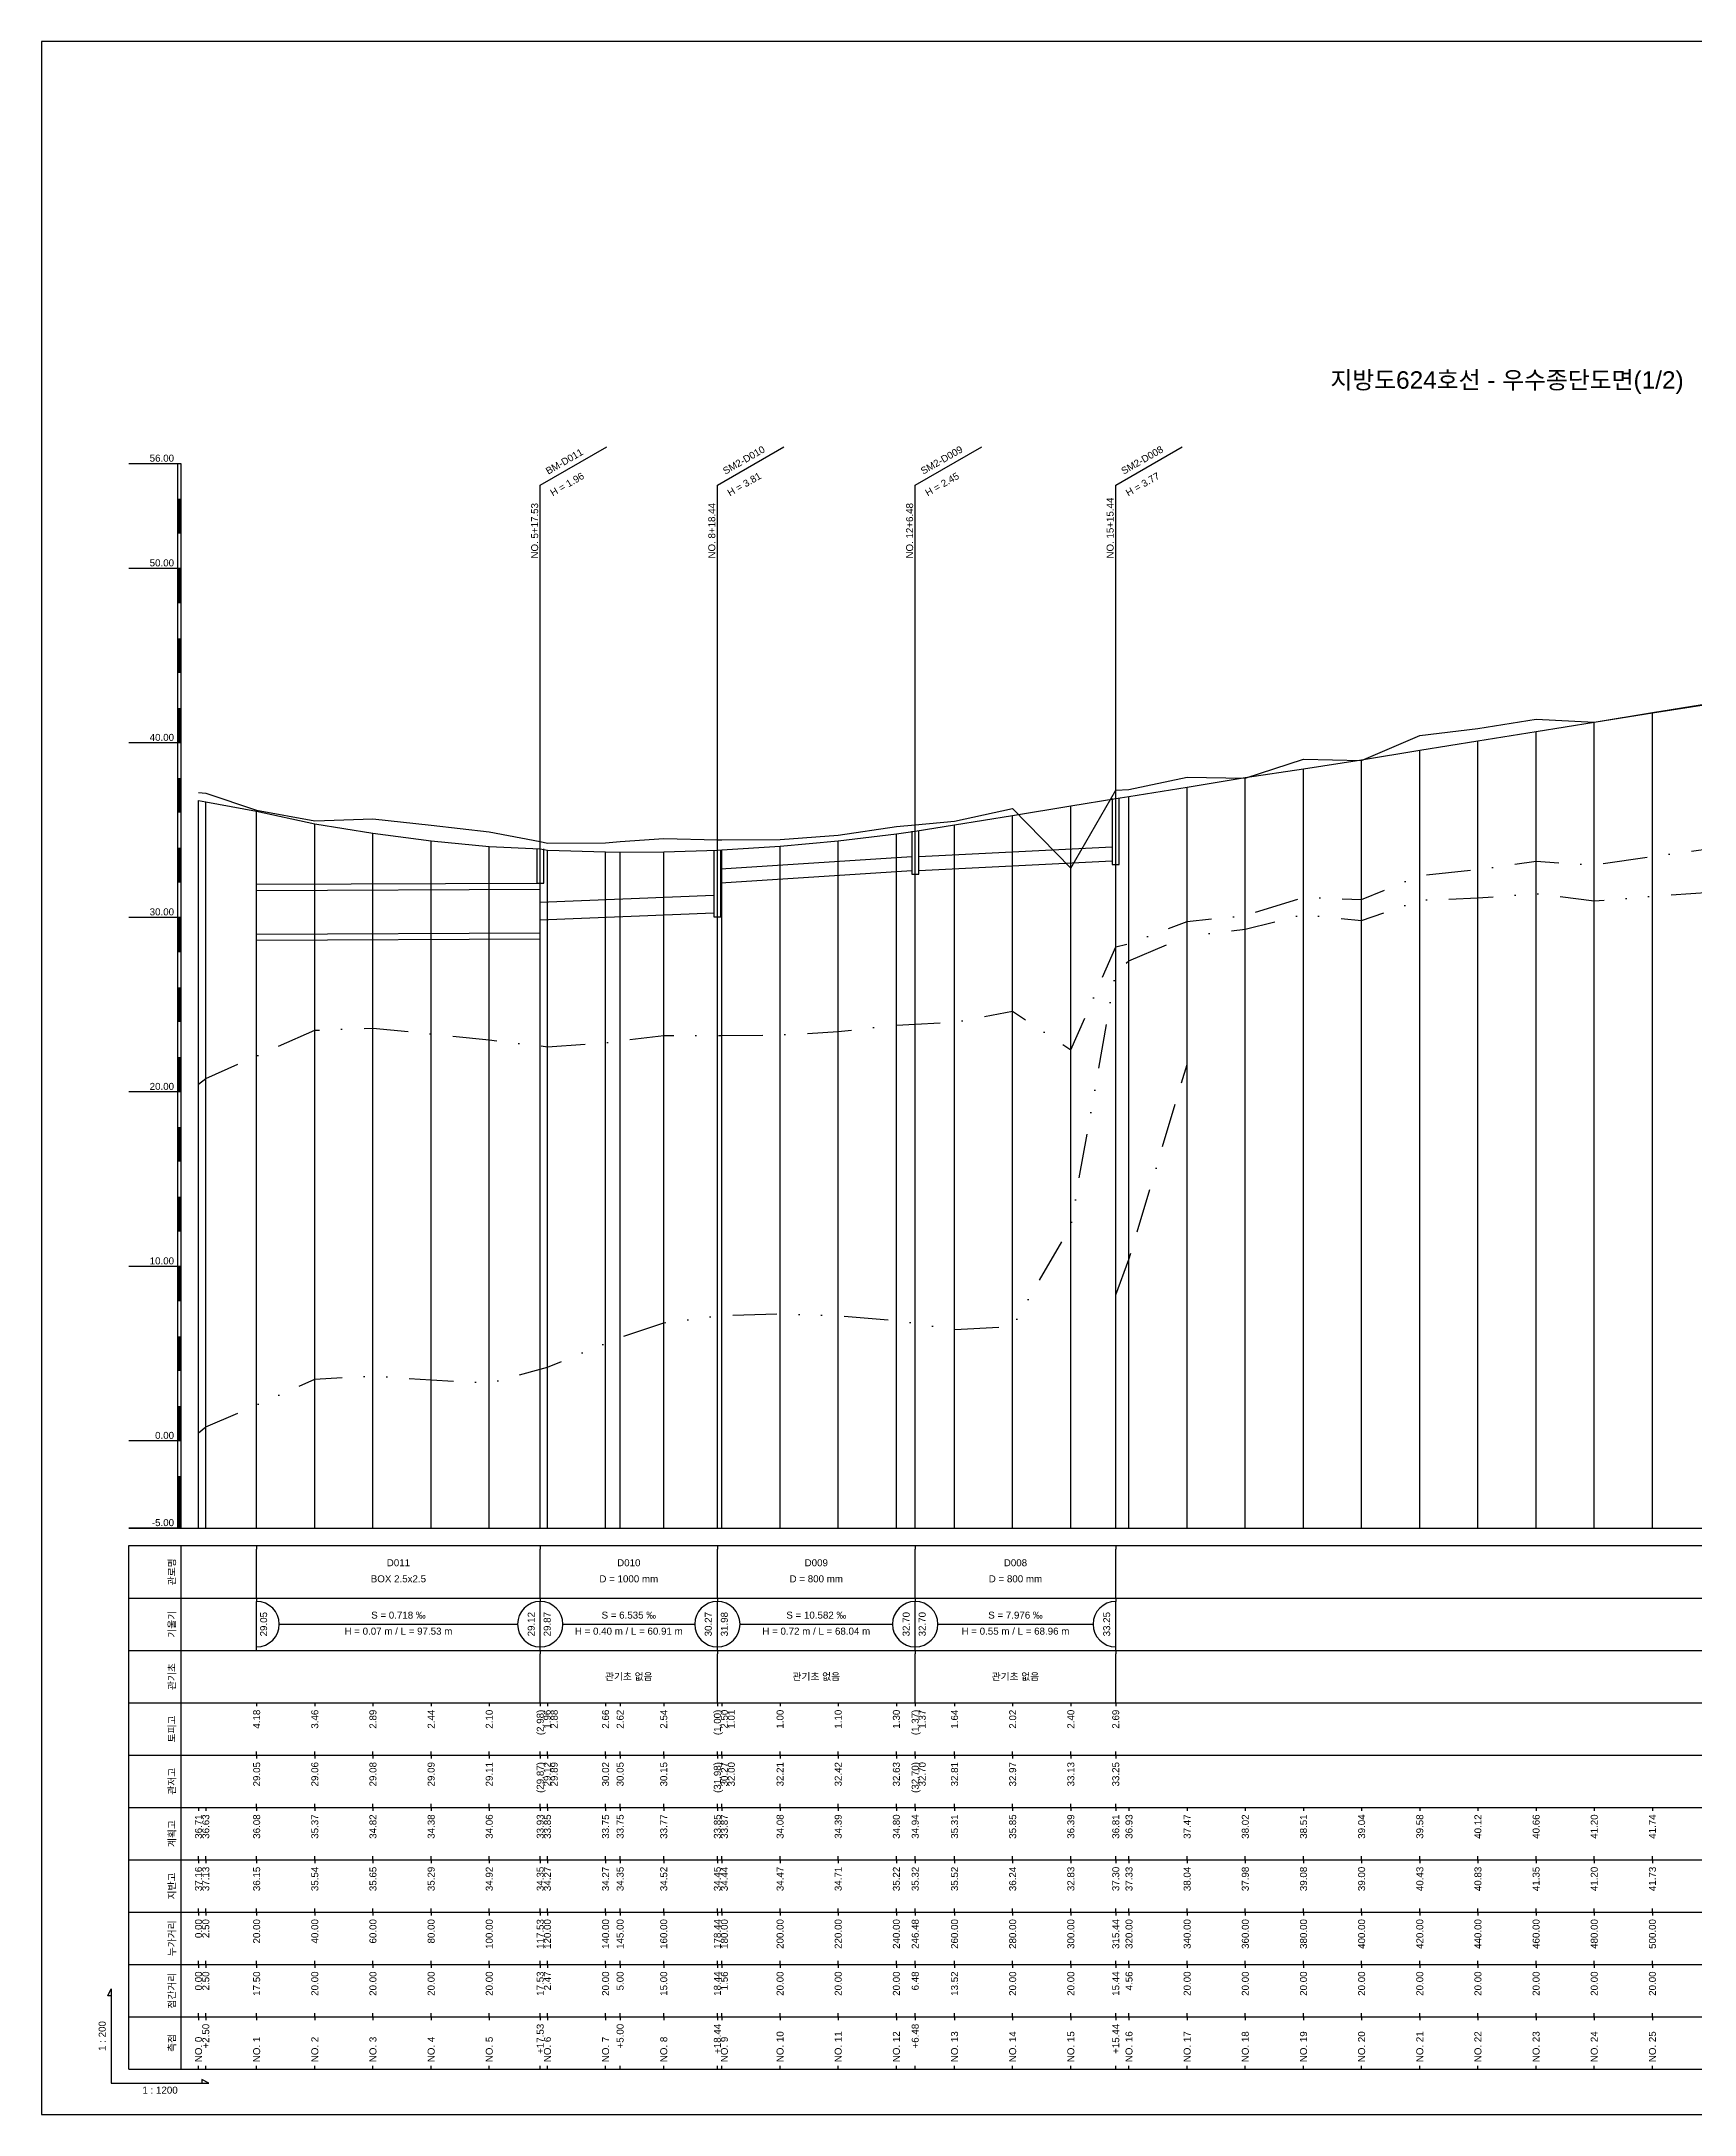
# Model space of a CAD drawing. Header units: millimetres. Extents: x -7351 to 135086, y 1419 to 5643.
# Drawn here: x 119771 to 120245, y 1419 to 2013 of the extents above; entities that cross this region are included whole.
import ezdxf
from ezdxf.enums import TextEntityAlignment as Align

# ---------------------------------------------------------------- set-up
doc = ezdxf.new("R2010")
doc.units = ezdxf.units.MM
for name, pattern in [('BORDER', [44.45, 12.7, -6.35, 12.7, -6.35, 0, -6.35]), ('DASHDOT', [25.4, 12.7, -6.35, 0, -6.35]), ('DIVIDE', [31.75, 12.7, -6.35, 0, -6.35, 0, -6.35])]:
    doc.linetypes.add(name, pattern=pattern)
for name, color, linetype in [('KZ_종단_계획선', 1, 'Continuous'), ('KZ_종단_관로', 4, 'Continuous'), ('KZ_종단_깃발', 7, 'Continuous'), ('KZ_종단_노선명', 7, 'Continuous'), ('KZ_종단_도각', 7, 'Continuous'), ('KZ_종단_맨홀', 4, 'Continuous'), ('KZ_종단_수직선', 7, 'Continuous'), ('KZ_종단_암선1', 56, 'DASHDOT'), ('KZ_종단_암선2', 4, 'DIVIDE'), ('KZ_종단_암선3', 6, 'BORDER'), ('KZ_종단_지반선', 3, 'Continuous'), ('KZ_종단_테이블문자', 7, 'Continuous'), ('KZ_종단_테이블선', 7, 'Continuous'), ('KZ_종단_폴대', 7, 'Continuous')]:
    doc.layers.add(name, color=color, linetype=linetype)
doc.styles.get("Standard").update_dxf_attribs({"font": 'arial.ttf'})

msp = doc.modelspace()

# ---------------------------------------------------------------- linework, layer by layer
at = {"layer": 'KZ_종단_계획선'}
msp.add_lwpolyline([(119816.36, 1795.58), (119818.44, 1795.19), (119833.03, 1792.45), (119849.69, 1788.91), (119866.36, 1786.15), (119883.03, 1783.96), (119899.69, 1782.34), (119914.3, 1781.68), (119916.36, 1781.3), (119933.03, 1780.81), (119937.19, 1780.79), (119949.69, 1780.88), (119965.06, 1781.29), (119966.36, 1781.4), (119983.03, 1782.43), (119999.69, 1783.98), (120016.36, 1786.04), (120021.76, 1786.72), (120033.03, 1788.6), (120049.69, 1791.3), (120066.36, 1793.98), (120079.22, 1796.08), (120083.03, 1796.7), (120099.69, 1799.41), (120116.36, 1802.12), (120133.03, 1804.61), (120149.69, 1807.22), (120166.36, 1809.93), (120183.03, 1812.65), (120199.69, 1815.35), (120216.36, 1818.04), (120233.03, 1820.72), (120249.69, 1823.41)], dxfattribs=at)
at = {"layer": 'KZ_종단_관로'}
for p, q in [((120022.76, 1779.54), (120078.22, 1782.29)), ((119966.06, 1775.94), (120020.76, 1779.54)), ((120022.76, 1775.54), (120078.22, 1778.29)), ((119966.06, 1771.94), (120020.76, 1775.54)), ((119914.3, 1766.39), (119964.06, 1768.38)), ((119914.3, 1761.39), (119964.06, 1763.38))]:
    msp.add_line(p, q, dxfattribs=at)
for points in [[(119833.03, 1771.54), (119914.3, 1771.89)], [(119833.03, 1769.79), (119914.3, 1770.14)], [(119833.03, 1757.29), (119914.3, 1757.64)], [(119833.03, 1755.54), (119914.3, 1755.89)]]:
    msp.add_lwpolyline(points, dxfattribs=at)
at = {"layer": 'KZ_종단_깃발'}
for p, q in [((119914.3, 1885.87), (119933.36, 1896.87)), ((119965.06, 1885.87), (119984.11, 1896.87)), ((120021.76, 1885.87), (120040.81, 1896.87)), ((120079.22, 1885.87), (120098.28, 1896.87)), ((119914.3, 1587.04), (119914.3, 1885.87)), ((119965.06, 1587.04), (119965.06, 1885.87)), ((120021.76, 1587.04), (120021.76, 1885.87)), ((120079.22, 1587.04), (120079.22, 1885.87))]:
    msp.add_line(p, q, dxfattribs=at)
at = {"layer": 'KZ_종단_도각'}
msp.add_lwpolyline([(119771.36, 1419.04), (120612.36, 1419.04), (120612.36, 2013.04), (119771.36, 2013.04)], close=True, dxfattribs=at)
at = {"layer": 'KZ_종단_맨홀'}
for points in [[(120078.22, 1796.08), (120078.22, 1777.21), (120080.22, 1777.21), (120080.22, 1796.08)], [(120020.76, 1786.72), (120020.76, 1774.46), (120022.76, 1774.46), (120022.76, 1786.72)], [(119913.3, 1781.68), (119913.3, 1771.89), (119915.3, 1771.89), (119915.3, 1781.68)], [(119964.06, 1781.29), (119964.06, 1762.22), (119966.06, 1762.22), (119966.06, 1781.29)]]:
    msp.add_lwpolyline(points, dxfattribs=at)
at = {"layer": 'KZ_종단_수직선'}
for p, q in [((120216.36, 1587.04), (120216.36, 1818.04)), ((120233.03, 1587.04), (120233.03, 1820.72)), ((120183.03, 1587.04), (120183.03, 1812.65)), ((120199.69, 1587.04), (120199.69, 1815.35)), ((120149.69, 1587.04), (120149.69, 1807.22)), ((120166.36, 1587.04), (120166.36, 1809.93)), ((120116.36, 1587.04), (120116.36, 1802.12)), ((120133.03, 1587.04), (120133.03, 1804.61)), ((119816.36, 1587.04), (119816.36, 1795.58)), ((119818.44, 1587.04), (119818.44, 1795.19)), ((120066.36, 1587.04), (120066.36, 1793.98)), ((120079.23, 1587.04), (120079.23, 1796.08)), ((120083.03, 1587.04), (120083.03, 1796.7)), ((120099.69, 1587.04), (120099.69, 1799.41)), ((119833.03, 1587.04), (119833.03, 1792.45)), ((119849.69, 1587.04), (119849.69, 1788.91)), ((120033.03, 1587.04), (120033.03, 1788.6)), ((120049.69, 1587.04), (120049.69, 1791.3)), ((119866.36, 1587.04), (119866.36, 1786.15)), ((119883.03, 1587.04), (119883.03, 1783.96)), ((119899.69, 1587.04), (119899.69, 1782.34)), ((119983.03, 1587.04), (119983.03, 1782.43)), ((119999.69, 1587.04), (119999.69, 1783.98)), ((120016.36, 1587.04), (120016.36, 1786.04)), ((120021.76, 1587.04), (120021.76, 1786.72)), ((119914.3, 1587.04), (119914.3, 1781.68)), ((119916.36, 1587.04), (119916.36, 1781.3)), ((119933.03, 1587.04), (119933.03, 1780.81)), ((119937.19, 1587.04), (119937.19, 1780.79)), ((119949.69, 1587.04), (119949.69, 1780.88)), ((119965.06, 1587.04), (119965.06, 1781.29)), ((119966.36, 1587.04), (119966.36, 1781.4))]:
    msp.add_line(p, q, dxfattribs=at)
at = {"layer": 'KZ_종단_암선1', "flags": 128}
msp.add_lwpolyline([(119816.36, 1714.23), (119818.44, 1715.94), (119833.03, 1722.35), (119849.69, 1729.74), (119866.36, 1730.34), (119883.03, 1728.65), (119899.69, 1726.95), (119914.3, 1725.25), (119916.36, 1725.01), (119933.03, 1726.17), (119937.19, 1726.76), (119949.69, 1728.2), (119965.06, 1728.22), (119966.36, 1728.22), (119983.03, 1728.39), (119999.69, 1729.34), (120016.36, 1731.21), (120021.76, 1731.48), (120033.03, 1732.03), (120049.69, 1735.17), (120066.36, 1724.11), (120079.23, 1753.58), (120083.03, 1754.57), (120099.69, 1760.88), (120116.36, 1762.61), (120133.03, 1767.83), (120149.69, 1767.17), (120166.36, 1774.06), (120183.03, 1775.8), (120199.69, 1778.14), (120216.36, 1777.1), (120233.03, 1779.5), (120249.69, 1781.79), (120266.36, 1784.24), (120283.03, 1786.9), (120299.69, 1789.16), (120316.36, 1791.62), (120333.03, 1794.2), (120349.69, 1796.34), (120366.36, 1797.68), (120383.03, 1798.38), (120399.69, 1799.56), (120416.36, 1800.72), (120420.53, 1801.8), (120433.03, 1800.32), (120449.69, 1799.32), (120466.36, 1798.1), (120483.03, 1796.12), (120499.69, 1791.72), (120516.36, 1788.73), (120533.03, 1783.95), (120549.69, 1779.19), (120566.36, 1775.7)], dxfattribs=at)
at = {"layer": 'KZ_종단_암선2', "flags": 128}
msp.add_lwpolyline([(119816.36, 1614.37), (119818.44, 1616.09), (119833.03, 1622.35), (119849.69, 1629.74), (119866.36, 1630.68), (119883.03, 1629.56), (119899.69, 1628.63), (119914.3, 1632.63), (119916.36, 1633.2), (119933.03, 1639.99), (119937.19, 1641.71), (119949.69, 1645.88), (119965.06, 1647.83), (119966.36, 1647.99), (119983.03, 1648.48), (119999.69, 1647.96), (120016.36, 1646.6), (120021.76, 1645.75), (120033.03, 1643.98), (120049.69, 1644.87), (120066.36, 1673.64), (120079.23, 1746.57), (120083.03, 1749.6), (120099.69, 1756.67), (120116.36, 1758.71), (120133.03, 1762.87), (120149.69, 1761.15), (120166.36, 1766.98), (120183.03, 1767.64), (120199.69, 1768.9), (120216.36, 1766.78), (120233.03, 1768.1), (120249.69, 1769.3), (120266.36, 1770.67), (120283.03, 1772.24), (120299.69, 1773.41), (120316.36, 1774.78), (120333.03, 1776.28), (120349.69, 1777.33), (120366.36, 1777.59), (120383.03, 1777.19), (120399.69, 1777.3), (120416.36, 1777.34), (120420.53, 1778.15), (120433.03, 1775.82), (120449.69, 1773.68), (120466.36, 1771.3), (120483.03, 1768.14), (120499.69, 1762.54), (120516.36, 1758.34), (120533.03, 1752.32), (120549.69, 1746.31), (120566.36, 1741.57)], dxfattribs=at)
at = {"layer": 'KZ_종단_암선3', "flags": 128}
msp.add_lwpolyline([(120079.23, 1653.92), (120083.03, 1664.05), (120099.69, 1719.91)], dxfattribs=at)
at = {"layer": 'KZ_종단_지반선', "flags": 128}
msp.add_lwpolyline([(119816.36, 1797.85), (119818.44, 1797.67), (119833.03, 1792.8), (119849.69, 1789.74), (119866.36, 1790.27), (119883.03, 1788.47), (119899.69, 1786.62), (119914.3, 1783.77), (119916.36, 1783.37), (119933.03, 1783.4), (119937.19, 1783.77), (119949.69, 1784.66), (119965.06, 1784.29), (119966.36, 1784.26), (119983.03, 1784.37), (119999.69, 1785.61), (120016.36, 1788.13), (120021.76, 1788.62), (120033.03, 1789.64), (120049.69, 1793.23), (120066.36, 1776.19), (120079.23, 1798.55), (120083.03, 1798.7), (120099.69, 1802.24), (120116.36, 1801.95), (120133.03, 1807.44), (120149.69, 1807.05), (120166.36, 1814.21), (120183.03, 1816.21), (120199.69, 1818.81), (120216.36, 1818.03), (120233.03, 1820.68), (120249.69, 1823.24)], dxfattribs=at)
at = {"layer": 'KZ_종단_테이블문자'}
for p, q in [((119833.03, 1582.04), (119833.03, 1581.04)), ((119833.03, 1568.04), (119833.03, 1581.04)), ((119914.3, 1582.04), (119914.3, 1581.04)), ((119914.3, 1582.04), (119914.3, 1581.04)), ((119914.3, 1568.04), (119914.3, 1581.04)), ((119914.3, 1568.04), (119914.3, 1581.04)), ((119965.06, 1582.04), (119965.06, 1581.04)), ((119965.06, 1582.04), (119965.06, 1581.04)), ((119965.06, 1568.04), (119965.06, 1581.04)), ((119965.06, 1568.04), (119965.06, 1581.04)), ((120021.76, 1582.04), (120021.76, 1581.04)), ((120021.76, 1582.04), (120021.76, 1581.04)), ((120021.76, 1568.04), (120021.76, 1581.04)), ((120021.76, 1568.04), (120021.76, 1581.04)), ((120079.23, 1582.04), (120079.23, 1581.04)), ((120079.23, 1568.04), (120079.23, 1581.04)), ((119833.03, 1567.04), (119833.03, 1568.04)), ((119833.03, 1567.04), (119833.03, 1566.04)), ((119833.03, 1553.04), (119833.03, 1566.04)), ((119914.3, 1567.04), (119914.3, 1568.04)), ((119914.3, 1567.04), (119914.3, 1568.04)), ((119914.3, 1567.04), (119914.3, 1566.04)), ((119914.3, 1567.04), (119914.3, 1566.04)), ((119914.3, 1553.04), (119914.3, 1566.04)), ((119914.3, 1553.04), (119914.3, 1566.04)), ((119965.06, 1567.04), (119965.06, 1568.04)), ((119965.06, 1567.04), (119965.06, 1568.04)), ((119965.06, 1567.04), (119965.06, 1566.04)), ((119965.06, 1567.04), (119965.06, 1566.04)), ((119965.06, 1553.04), (119965.06, 1566.04)), ((119965.06, 1553.04), (119965.06, 1566.04)), ((120021.76, 1567.04), (120021.76, 1568.04)), ((120021.76, 1567.04), (120021.76, 1568.04)), ((120021.76, 1567.04), (120021.76, 1566.04)), ((120021.76, 1567.04), (120021.76, 1566.04)), ((120021.76, 1553.04), (120021.76, 1566.04)), ((120021.76, 1553.04), (120021.76, 1566.04)), ((120079.23, 1567.04), (120079.23, 1568.04)), ((120079.23, 1567.04), (120079.23, 1566.04)), ((120079.23, 1553.04), (120079.23, 1566.04)), ((119839.44, 1559.54), (119907.88, 1559.54)), ((119920.72, 1559.54), (119958.64, 1559.54)), ((119971.48, 1559.54), (120015.34, 1559.54)), ((120028.18, 1559.54), (120072.81, 1559.54)), ((119833.03, 1552.04), (119833.03, 1553.04)), ((119914.3, 1552.04), (119914.3, 1553.04)), ((119914.3, 1552.04), (119914.3, 1553.04)), ((119914.3, 1552.04), (119914.3, 1551.04)), ((119914.3, 1538.04), (119914.3, 1551.04)), ((119965.06, 1552.04), (119965.06, 1553.04)), ((119965.06, 1552.04), (119965.06, 1553.04)), ((119965.06, 1552.04), (119965.06, 1551.04)), ((119965.06, 1552.04), (119965.06, 1551.04)), ((119965.06, 1538.04), (119965.06, 1551.04)), ((119965.06, 1538.04), (119965.06, 1551.04)), ((120021.76, 1552.04), (120021.76, 1553.04)), ((120021.76, 1552.04), (120021.76, 1553.04)), ((120021.76, 1552.04), (120021.76, 1551.04)), ((120021.76, 1552.04), (120021.76, 1551.04)), ((120021.76, 1538.04), (120021.76, 1551.04)), ((120021.76, 1538.04), (120021.76, 1551.04)), ((120079.23, 1552.04), (120079.23, 1553.04)), ((120079.23, 1552.04), (120079.23, 1551.04)), ((120079.23, 1538.04), (120079.23, 1551.04)), ((119914.3, 1537.04), (119914.3, 1538.04)), ((119965.06, 1537.04), (119965.06, 1538.04)), ((119965.06, 1537.04), (119965.06, 1538.04)), ((120021.76, 1537.04), (120021.76, 1538.04)), ((120021.76, 1537.04), (120021.76, 1538.04)), ((120079.23, 1537.04), (120079.23, 1538.04))]:
    msp.add_line(p, q, dxfattribs=at)
for centre, start, end in [((119833.03, 1559.54), 270, 90), ((119914.3, 1559.54), 90, 270), ((119914.3, 1559.54), 270, 90), ((119965.06, 1559.54), 90, 270), ((119965.06, 1559.54), 270, 90), ((120021.76, 1559.54), 90, 270), ((120021.76, 1559.54), 270, 90), ((120079.23, 1559.54), 90, 270)]:
    msp.add_arc(centre, 6.5, start, end, dxfattribs=at)
at = {"layer": 'KZ_종단_테이블선'}
for p, q in [((119796.36, 1587.04), (120571.36, 1587.04)), ((119796.36, 1567.04), (119796.36, 1582.04)), ((119796.36, 1582.04), (120571.36, 1582.04)), ((119811.36, 1567.04), (119811.36, 1582.04)), ((119796.36, 1552.04), (119796.36, 1567.04)), ((119796.36, 1567.04), (120571.36, 1567.04)), ((119811.36, 1552.04), (119811.36, 1567.04)), ((119796.36, 1537.04), (119796.36, 1552.04)), ((119796.36, 1552.04), (120571.36, 1552.04)), ((119811.36, 1537.04), (119811.36, 1552.04)), ((119796.36, 1522.04), (119796.36, 1537.04)), ((119796.36, 1537.04), (120571.36, 1537.04)), ((119811.36, 1522.04), (119811.36, 1537.04)), ((119833.03, 1537.04), (119833.03, 1536.04)), ((119849.69, 1537.04), (119849.69, 1536.04)), ((119866.36, 1537.04), (119866.36, 1536.04)), ((119883.03, 1537.04), (119883.03, 1536.04)), ((119899.69, 1537.04), (119899.69, 1536.04)), ((119914.3, 1537.04), (119914.3, 1536.04)), ((119916.36, 1537.04), (119916.36, 1536.04)), ((119933.03, 1537.04), (119933.03, 1536.04)), ((119937.19, 1537.04), (119937.19, 1536.04)), ((119949.69, 1537.04), (119949.69, 1536.04)), ((119965.06, 1537.04), (119965.06, 1536.04)), ((119966.36, 1537.04), (119966.36, 1536.04)), ((119983.03, 1537.04), (119983.03, 1536.04)), ((119999.69, 1537.04), (119999.69, 1536.04)), ((120016.36, 1537.04), (120016.36, 1536.04)), ((120021.76, 1537.04), (120021.76, 1536.04)), ((120033.03, 1537.04), (120033.03, 1536.04)), ((120049.69, 1537.04), (120049.69, 1536.04)), ((120066.36, 1537.04), (120066.36, 1536.04)), ((120079.22, 1537.04), (120079.22, 1536.04)), ((119796.36, 1507.04), (119796.36, 1522.04)), ((119796.36, 1522.04), (120571.36, 1522.04)), ((119811.36, 1507.04), (119811.36, 1522.04)), ((119833.03, 1522.04), (119833.03, 1523.04)), ((119833.03, 1522.04), (119833.03, 1521.04)), ((119849.69, 1522.04), (119849.69, 1523.04)), ((119849.69, 1522.04), (119849.69, 1521.04)), ((119866.36, 1522.04), (119866.36, 1523.04)), ((119866.36, 1522.04), (119866.36, 1521.04)), ((119883.03, 1522.04), (119883.03, 1523.04)), ((119883.03, 1522.04), (119883.03, 1521.04)), ((119899.69, 1522.04), (119899.69, 1523.04)), ((119899.69, 1522.04), (119899.69, 1521.04)), ((119914.3, 1522.04), (119914.3, 1523.04)), ((119914.3, 1522.04), (119914.3, 1521.04)), ((119916.36, 1522.04), (119916.36, 1523.04)), ((119916.36, 1522.04), (119916.36, 1521.04)), ((119933.03, 1522.04), (119933.03, 1523.04)), ((119933.03, 1522.04), (119933.03, 1521.04)), ((119937.19, 1522.04), (119937.19, 1523.04)), ((119937.19, 1522.04), (119937.19, 1521.04)), ((119949.69, 1522.04), (119949.69, 1523.04)), ((119949.69, 1522.04), (119949.69, 1521.04)), ((119965.06, 1522.04), (119965.06, 1523.04)), ((119965.06, 1522.04), (119965.06, 1521.04)), ((119966.36, 1522.04), (119966.36, 1523.04)), ((119966.36, 1522.04), (119966.36, 1521.04)), ((119983.03, 1522.04), (119983.03, 1523.04)), ((119983.03, 1522.04), (119983.03, 1521.04)), ((119999.69, 1522.04), (119999.69, 1523.04)), ((119999.69, 1522.04), (119999.69, 1521.04)), ((120016.36, 1522.04), (120016.36, 1523.04)), ((120016.36, 1522.04), (120016.36, 1521.04)), ((120021.76, 1522.04), (120021.76, 1523.04)), ((120021.76, 1522.04), (120021.76, 1521.04)), ((120033.03, 1522.04), (120033.03, 1523.04)), ((120033.03, 1522.04), (120033.03, 1521.04)), ((120049.69, 1522.04), (120049.69, 1523.04)), ((120049.69, 1522.04), (120049.69, 1521.04)), ((120066.36, 1522.04), (120066.36, 1523.04)), ((120066.36, 1522.04), (120066.36, 1521.04)), ((120079.22, 1522.04), (120079.22, 1523.04)), ((120079.22, 1522.04), (120079.22, 1521.04)), ((119796.36, 1492.04), (119796.36, 1507.04)), ((119796.36, 1507.04), (120571.36, 1507.04)), ((119811.36, 1492.04), (119811.36, 1507.04)), ((119816.36, 1507.04), (119816.36, 1506.04)), ((119818.44, 1507.04), (119818.44, 1506.04)), ((119833.03, 1507.04), (119833.03, 1508.04)), ((119833.03, 1507.04), (119833.03, 1506.04)), ((119849.69, 1507.04), (119849.69, 1508.04)), ((119849.69, 1507.04), (119849.69, 1506.04)), ((119866.36, 1507.04), (119866.36, 1508.04)), ((119866.36, 1507.04), (119866.36, 1506.04)), ((119883.03, 1507.04), (119883.03, 1508.04)), ((119883.03, 1507.04), (119883.03, 1506.04)), ((119899.69, 1507.04), (119899.69, 1508.04)), ((119899.69, 1507.04), (119899.69, 1506.04)), ((119914.3, 1507.04), (119914.3, 1508.04)), ((119914.3, 1507.04), (119914.3, 1506.04)), ((119916.36, 1507.04), (119916.36, 1508.04)), ((119916.36, 1507.04), (119916.36, 1506.04)), ((119933.03, 1507.04), (119933.03, 1508.04)), ((119933.03, 1507.04), (119933.03, 1506.04)), ((119937.19, 1507.04), (119937.19, 1508.04)), ((119937.19, 1507.04), (119937.19, 1506.04)), ((119949.69, 1507.04), (119949.69, 1508.04)), ((119949.69, 1507.04), (119949.69, 1506.04)), ((119965.06, 1507.04), (119965.06, 1508.04)), ((119965.06, 1507.04), (119965.06, 1506.04)), ((119966.36, 1507.04), (119966.36, 1508.04)), ((119966.36, 1507.04), (119966.36, 1506.04)), ((119983.03, 1507.04), (119983.03, 1508.04)), ((119983.03, 1507.04), (119983.03, 1506.04)), ((119999.69, 1507.04), (119999.69, 1508.04)), ((119999.69, 1507.04), (119999.69, 1506.04)), ((120016.36, 1507.04), (120016.36, 1508.04)), ((120016.36, 1507.04), (120016.36, 1506.04)), ((120021.76, 1507.04), (120021.76, 1508.04)), ((120021.76, 1507.04), (120021.76, 1506.04)), ((120033.03, 1507.04), (120033.03, 1508.04)), ((120033.03, 1507.04), (120033.03, 1506.04)), ((120049.69, 1507.04), (120049.69, 1508.04)), ((120049.69, 1507.04), (120049.69, 1506.04)), ((120066.36, 1507.04), (120066.36, 1508.04)), ((120066.36, 1507.04), (120066.36, 1506.04)), ((120079.22, 1507.04), (120079.22, 1508.04)), ((120079.23, 1507.04), (120079.23, 1506.04)), ((120083.03, 1507.04), (120083.03, 1506.04)), ((120099.69, 1507.04), (120099.69, 1506.04)), ((120116.36, 1507.04), (120116.36, 1506.04)), ((120133.03, 1507.04), (120133.03, 1506.04)), ((120149.69, 1507.04), (120149.69, 1506.04)), ((120166.36, 1507.04), (120166.36, 1506.04)), ((120183.03, 1507.04), (120183.03, 1506.04)), ((120199.69, 1507.04), (120199.69, 1506.04)), ((120216.36, 1507.04), (120216.36, 1506.04)), ((120233.03, 1507.04), (120233.03, 1506.04)), ((119796.36, 1477.04), (119796.36, 1492.04)), ((119796.36, 1492.04), (120571.36, 1492.04)), ((119811.36, 1477.04), (119811.36, 1492.04)), ((119816.36, 1492.04), (119816.36, 1493.04)), ((119816.36, 1492.04), (119816.36, 1491.04)), ((119818.44, 1492.04), (119818.44, 1493.04)), ((119818.44, 1492.04), (119818.44, 1491.04)), ((119833.03, 1492.04), (119833.03, 1493.04)), ((119833.03, 1492.04), (119833.03, 1491.04)), ((119849.69, 1492.04), (119849.69, 1493.04)), ((119849.69, 1492.04), (119849.69, 1491.04)), ((119866.36, 1492.04), (119866.36, 1493.04)), ((119866.36, 1492.04), (119866.36, 1491.04)), ((119883.03, 1492.04), (119883.03, 1493.04)), ((119883.03, 1492.04), (119883.03, 1491.04)), ((119899.69, 1492.04), (119899.69, 1493.04)), ((119899.69, 1492.04), (119899.69, 1491.04)), ((119914.3, 1492.04), (119914.3, 1493.04)), ((119914.3, 1492.04), (119914.3, 1491.04)), ((119916.36, 1492.04), (119916.36, 1493.04)), ((119916.36, 1492.04), (119916.36, 1491.04)), ((119933.03, 1492.04), (119933.03, 1493.04)), ((119933.03, 1492.04), (119933.03, 1491.04)), ((119937.19, 1492.04), (119937.19, 1493.04)), ((119937.19, 1492.04), (119937.19, 1491.04)), ((119949.69, 1492.04), (119949.69, 1493.04)), ((119949.69, 1492.04), (119949.69, 1491.04)), ((119965.06, 1492.04), (119965.06, 1493.04)), ((119965.06, 1492.04), (119965.06, 1491.04)), ((119966.36, 1492.04), (119966.36, 1493.04)), ((119966.36, 1492.04), (119966.36, 1491.04)), ((119983.03, 1492.04), (119983.03, 1493.04)), ((119983.03, 1492.04), (119983.03, 1491.04)), ((119999.69, 1492.04), (119999.69, 1493.04)), ((119999.69, 1492.04), (119999.69, 1491.04)), ((120016.36, 1492.04), (120016.36, 1493.04)), ((120016.36, 1492.04), (120016.36, 1491.04)), ((120021.76, 1492.04), (120021.76, 1493.04)), ((120021.76, 1492.04), (120021.76, 1491.04)), ((120033.03, 1492.04), (120033.03, 1493.04)), ((120033.03, 1492.04), (120033.03, 1491.04)), ((120049.69, 1492.04), (120049.69, 1493.04)), ((120049.69, 1492.04), (120049.69, 1491.04)), ((120066.36, 1492.04), (120066.36, 1493.04)), ((120066.36, 1492.04), (120066.36, 1491.04)), ((120079.23, 1492.04), (120079.23, 1493.04)), ((120079.23, 1492.04), (120079.23, 1491.04)), ((120083.03, 1492.04), (120083.03, 1493.04)), ((120083.03, 1492.04), (120083.03, 1491.04)), ((120099.69, 1492.04), (120099.69, 1493.04)), ((120099.69, 1492.04), (120099.69, 1491.04)), ((120116.36, 1492.04), (120116.36, 1493.04)), ((120116.36, 1492.04), (120116.36, 1491.04)), ((120133.03, 1492.04), (120133.03, 1493.04)), ((120133.03, 1492.04), (120133.03, 1491.04)), ((120149.69, 1492.04), (120149.69, 1493.04)), ((120149.69, 1492.04), (120149.69, 1491.04)), ((120166.36, 1492.04), (120166.36, 1493.04)), ((120166.36, 1492.04), (120166.36, 1491.04)), ((120183.03, 1492.04), (120183.03, 1493.04)), ((120183.03, 1492.04), (120183.03, 1491.04)), ((120199.69, 1492.04), (120199.69, 1493.04)), ((120199.69, 1492.04), (120199.69, 1491.04)), ((120216.36, 1492.04), (120216.36, 1493.04)), ((120216.36, 1492.04), (120216.36, 1491.04)), ((120233.03, 1492.04), (120233.03, 1493.04)), ((120233.03, 1492.04), (120233.03, 1491.04)), ((119796.36, 1462.04), (119796.36, 1477.04)), ((119796.36, 1477.04), (120571.36, 1477.04)), ((119811.36, 1462.04), (119811.36, 1477.04)), ((119816.36, 1477.04), (119816.36, 1478.04)), ((119816.36, 1477.04), (119816.36, 1476.04)), ((119818.44, 1477.04), (119818.44, 1478.04)), ((119818.44, 1477.04), (119818.44, 1476.04)), ((119833.03, 1477.04), (119833.03, 1478.04)), ((119833.03, 1477.04), (119833.03, 1476.04)), ((119849.69, 1477.04), (119849.69, 1478.04)), ((119849.69, 1477.04), (119849.69, 1476.04)), ((119866.36, 1477.04), (119866.36, 1478.04)), ((119866.36, 1477.04), (119866.36, 1476.04)), ((119883.03, 1477.04), (119883.03, 1478.04)), ((119883.03, 1477.04), (119883.03, 1476.04)), ((119899.69, 1477.04), (119899.69, 1478.04)), ((119899.69, 1477.04), (119899.69, 1476.04)), ((119914.3, 1477.04), (119914.3, 1478.04)), ((119914.3, 1477.04), (119914.3, 1476.04)), ((119916.36, 1477.04), (119916.36, 1478.04)), ((119916.36, 1477.04), (119916.36, 1476.04)), ((119933.03, 1477.04), (119933.03, 1478.04)), ((119933.03, 1477.04), (119933.03, 1476.04)), ((119937.19, 1477.04), (119937.19, 1478.04)), ((119937.19, 1477.04), (119937.19, 1476.04)), ((119949.69, 1477.04), (119949.69, 1478.04)), ((119949.69, 1477.04), (119949.69, 1476.04)), ((119965.06, 1477.04), (119965.06, 1478.04)), ((119965.06, 1477.04), (119965.06, 1476.04)), ((119966.36, 1477.04), (119966.36, 1478.04)), ((119966.36, 1477.04), (119966.36, 1476.04)), ((119983.03, 1477.04), (119983.03, 1478.04)), ((119983.03, 1477.04), (119983.03, 1476.04)), ((119999.69, 1477.04), (119999.69, 1478.04)), ((119999.69, 1477.04), (119999.69, 1476.04)), ((120016.36, 1477.04), (120016.36, 1478.04)), ((120016.36, 1477.04), (120016.36, 1476.04)), ((120021.76, 1477.04), (120021.76, 1478.04)), ((120021.76, 1477.04), (120021.76, 1476.04)), ((120033.03, 1477.04), (120033.03, 1478.04)), ((120033.03, 1477.04), (120033.03, 1476.04)), ((120049.69, 1477.04), (120049.69, 1478.04)), ((120049.69, 1477.04), (120049.69, 1476.04)), ((120066.36, 1477.04), (120066.36, 1478.04)), ((120066.36, 1477.04), (120066.36, 1476.04)), ((120079.23, 1477.04), (120079.23, 1478.04)), ((120079.23, 1477.04), (120079.23, 1476.04)), ((120083.03, 1477.04), (120083.03, 1478.04)), ((120083.03, 1477.04), (120083.03, 1476.04)), ((120099.69, 1477.04), (120099.69, 1478.04)), ((120099.69, 1477.04), (120099.69, 1476.04)), ((120116.36, 1477.04), (120116.36, 1478.04)), ((120116.36, 1477.04), (120116.36, 1476.04)), ((120133.03, 1477.04), (120133.03, 1478.04)), ((120133.03, 1477.04), (120133.03, 1476.04)), ((120149.69, 1477.04), (120149.69, 1478.04)), ((120149.69, 1477.04), (120149.69, 1476.04)), ((120166.36, 1477.04), (120166.36, 1478.04)), ((120166.36, 1477.04), (120166.36, 1476.04)), ((120183.03, 1477.04), (120183.03, 1478.04)), ((120183.03, 1477.04), (120183.03, 1476.04)), ((120199.69, 1477.04), (120199.69, 1478.04)), ((120199.69, 1477.04), (120199.69, 1476.04)), ((120216.36, 1477.04), (120216.36, 1478.04)), ((120216.36, 1477.04), (120216.36, 1476.04)), ((120233.03, 1477.04), (120233.03, 1478.04)), ((120233.03, 1477.04), (120233.03, 1476.04)), ((119796.36, 1447.04), (119796.36, 1462.04)), ((119796.36, 1462.04), (120571.36, 1462.04)), ((119811.36, 1447.04), (119811.36, 1462.04)), ((119816.36, 1462.04), (119816.36, 1463.04)), ((119816.36, 1462.04), (119816.36, 1461.04)), ((119818.44, 1462.04), (119818.44, 1463.04)), ((119818.44, 1462.04), (119818.44, 1461.04)), ((119833.03, 1462.04), (119833.03, 1463.04)), ((119833.03, 1462.04), (119833.03, 1461.04)), ((119849.69, 1462.04), (119849.69, 1463.04)), ((119849.69, 1462.04), (119849.69, 1461.04)), ((119866.36, 1462.04), (119866.36, 1463.04)), ((119866.36, 1462.04), (119866.36, 1461.04)), ((119883.03, 1462.04), (119883.03, 1463.04)), ((119883.03, 1462.04), (119883.03, 1461.04)), ((119899.69, 1462.04), (119899.69, 1463.04)), ((119899.69, 1462.04), (119899.69, 1461.04)), ((119914.3, 1462.04), (119914.3, 1463.04)), ((119914.3, 1462.04), (119914.3, 1461.04)), ((119916.36, 1462.04), (119916.36, 1463.04)), ((119916.36, 1462.04), (119916.36, 1461.04)), ((119933.03, 1462.04), (119933.03, 1463.04)), ((119933.03, 1462.04), (119933.03, 1461.04)), ((119937.19, 1462.04), (119937.19, 1463.04)), ((119937.19, 1462.04), (119937.19, 1461.04)), ((119949.69, 1462.04), (119949.69, 1463.04)), ((119949.69, 1462.04), (119949.69, 1461.04)), ((119965.06, 1462.04), (119965.06, 1463.04)), ((119965.06, 1462.04), (119965.06, 1461.04)), ((119966.36, 1462.04), (119966.36, 1463.04)), ((119966.36, 1462.04), (119966.36, 1461.04)), ((119983.03, 1462.04), (119983.03, 1463.04)), ((119983.03, 1462.04), (119983.03, 1461.04)), ((119999.69, 1462.04), (119999.69, 1463.04)), ((119999.69, 1462.04), (119999.69, 1461.04)), ((120016.36, 1462.04), (120016.36, 1463.04)), ((120016.36, 1462.04), (120016.36, 1461.04)), ((120021.76, 1462.04), (120021.76, 1463.04)), ((120021.76, 1462.04), (120021.76, 1461.04)), ((120033.03, 1462.04), (120033.03, 1463.04)), ((120033.03, 1462.04), (120033.03, 1461.04)), ((120049.69, 1462.04), (120049.69, 1463.04)), ((120049.69, 1462.04), (120049.69, 1461.04)), ((120066.36, 1462.04), (120066.36, 1463.04)), ((120066.36, 1462.04), (120066.36, 1461.04)), ((120079.23, 1462.04), (120079.23, 1463.04)), ((120079.23, 1462.04), (120079.23, 1461.04)), ((120083.03, 1462.04), (120083.03, 1463.04)), ((120083.03, 1462.04), (120083.03, 1461.04)), ((120099.69, 1462.04), (120099.69, 1463.04)), ((120099.69, 1462.04), (120099.69, 1461.04)), ((120116.36, 1462.04), (120116.36, 1463.04)), ((120116.36, 1462.04), (120116.36, 1461.04)), ((120133.03, 1462.04), (120133.03, 1463.04)), ((120133.03, 1462.04), (120133.03, 1461.04)), ((120149.69, 1462.04), (120149.69, 1463.04)), ((120149.69, 1462.04), (120149.69, 1461.04)), ((120166.36, 1462.04), (120166.36, 1463.04)), ((120166.36, 1462.04), (120166.36, 1461.04)), ((120183.03, 1462.04), (120183.03, 1463.04)), ((120183.03, 1462.04), (120183.03, 1461.04)), ((120199.69, 1462.04), (120199.69, 1463.04)), ((120199.69, 1462.04), (120199.69, 1461.04)), ((120216.36, 1462.04), (120216.36, 1463.04)), ((120216.36, 1462.04), (120216.36, 1461.04)), ((120233.03, 1462.04), (120233.03, 1463.04)), ((120233.03, 1462.04), (120233.03, 1461.04)), ((119796.36, 1432.04), (119796.36, 1447.04)), ((119796.36, 1447.04), (120571.36, 1447.04)), ((119811.36, 1432.04), (119811.36, 1447.04)), ((119816.36, 1447.04), (119816.36, 1448.04)), ((119816.36, 1447.04), (119816.36, 1446.04)), ((119818.44, 1447.04), (119818.44, 1448.04)), ((119818.44, 1447.04), (119818.44, 1446.04)), ((119833.03, 1447.04), (119833.03, 1448.04)), ((119833.03, 1447.04), (119833.03, 1446.04)), ((119849.69, 1447.04), (119849.69, 1448.04)), ((119849.69, 1447.04), (119849.69, 1446.04)), ((119866.36, 1447.04), (119866.36, 1448.04)), ((119866.36, 1447.04), (119866.36, 1446.04)), ((119883.03, 1447.04), (119883.03, 1448.04)), ((119883.03, 1447.04), (119883.03, 1446.04)), ((119899.69, 1447.04), (119899.69, 1448.04)), ((119899.69, 1447.04), (119899.69, 1446.04)), ((119914.3, 1447.04), (119914.3, 1448.04)), ((119914.3, 1447.04), (119914.3, 1446.04)), ((119916.36, 1447.04), (119916.36, 1448.04)), ((119916.36, 1447.04), (119916.36, 1446.04)), ((119933.03, 1447.04), (119933.03, 1448.04)), ((119933.03, 1447.04), (119933.03, 1446.04)), ((119937.19, 1447.04), (119937.19, 1448.04)), ((119937.19, 1447.04), (119937.19, 1446.04)), ((119949.69, 1447.04), (119949.69, 1448.04)), ((119949.69, 1447.04), (119949.69, 1446.04)), ((119965.06, 1447.04), (119965.06, 1448.04)), ((119965.06, 1447.04), (119965.06, 1446.04)), ((119966.36, 1447.04), (119966.36, 1448.04)), ((119966.36, 1447.04), (119966.36, 1446.04)), ((119983.03, 1447.04), (119983.03, 1448.04)), ((119983.03, 1447.04), (119983.03, 1446.04)), ((119999.69, 1447.04), (119999.69, 1448.04)), ((119999.69, 1447.04), (119999.69, 1446.04)), ((120016.36, 1447.04), (120016.36, 1448.04)), ((120016.36, 1447.04), (120016.36, 1446.04)), ((120021.76, 1447.04), (120021.76, 1448.04)), ((120021.76, 1447.04), (120021.76, 1446.04)), ((120033.03, 1447.04), (120033.03, 1448.04)), ((120033.03, 1447.04), (120033.03, 1446.04)), ((120049.69, 1447.04), (120049.69, 1448.04)), ((120049.69, 1447.04), (120049.69, 1446.04)), ((120066.36, 1447.04), (120066.36, 1448.04)), ((120066.36, 1447.04), (120066.36, 1446.04)), ((120079.23, 1447.04), (120079.23, 1448.04)), ((120079.23, 1447.04), (120079.23, 1446.04)), ((120083.03, 1447.04), (120083.03, 1448.04)), ((120083.03, 1447.04), (120083.03, 1446.04)), ((120099.69, 1447.04), (120099.69, 1448.04)), ((120099.69, 1447.04), (120099.69, 1446.04)), ((120116.36, 1447.04), (120116.36, 1448.04)), ((120116.36, 1447.04), (120116.36, 1446.04)), ((120133.03, 1447.04), (120133.03, 1448.04)), ((120133.03, 1447.04), (120133.03, 1446.04)), ((120149.69, 1447.04), (120149.69, 1448.04)), ((120149.69, 1447.04), (120149.69, 1446.04)), ((120166.36, 1447.04), (120166.36, 1448.04)), ((120166.36, 1447.04), (120166.36, 1446.04)), ((120183.03, 1447.04), (120183.03, 1448.04)), ((120183.03, 1447.04), (120183.03, 1446.04)), ((120199.69, 1447.04), (120199.69, 1448.04)), ((120199.69, 1447.04), (120199.69, 1446.04)), ((120216.36, 1447.04), (120216.36, 1448.04)), ((120216.36, 1447.04), (120216.36, 1446.04)), ((120233.03, 1447.04), (120233.03, 1448.04)), ((120233.03, 1447.04), (120233.03, 1446.04)), ((119796.36, 1432.04), (120571.36, 1432.04)), ((119816.36, 1432.04), (119816.36, 1433.04)), ((119818.44, 1432.04), (119818.44, 1433.04)), ((119833.03, 1432.04), (119833.03, 1433.04)), ((119849.69, 1432.04), (119849.69, 1433.04)), ((119866.36, 1432.04), (119866.36, 1433.04)), ((119883.03, 1432.04), (119883.03, 1433.04)), ((119899.69, 1432.04), (119899.69, 1433.04)), ((119914.3, 1432.04), (119914.3, 1433.04)), ((119916.36, 1432.04), (119916.36, 1433.04)), ((119933.03, 1432.04), (119933.03, 1433.04)), ((119937.19, 1432.04), (119937.19, 1433.04)), ((119949.69, 1432.04), (119949.69, 1433.04)), ((119965.06, 1432.04), (119965.06, 1433.04)), ((119966.36, 1432.04), (119966.36, 1433.04)), ((119983.03, 1432.04), (119983.03, 1433.04)), ((119999.69, 1432.04), (119999.69, 1433.04)), ((120016.36, 1432.04), (120016.36, 1433.04)), ((120021.76, 1432.04), (120021.76, 1433.04)), ((120033.03, 1432.04), (120033.03, 1433.04)), ((120049.69, 1432.04), (120049.69, 1433.04)), ((120066.36, 1432.04), (120066.36, 1433.04)), ((120079.23, 1432.04), (120079.23, 1433.04)), ((120083.03, 1432.04), (120083.03, 1433.04)), ((120099.69, 1432.04), (120099.69, 1433.04)), ((120116.36, 1432.04), (120116.36, 1433.04)), ((120133.03, 1432.04), (120133.03, 1433.04)), ((120149.69, 1432.04), (120149.69, 1433.04)), ((120166.36, 1432.04), (120166.36, 1433.04)), ((120183.03, 1432.04), (120183.03, 1433.04)), ((120199.69, 1432.04), (120199.69, 1433.04)), ((120216.36, 1432.04), (120216.36, 1433.04)), ((120233.03, 1432.04), (120233.03, 1433.04))]:
    msp.add_line(p, q, dxfattribs=at)
msp.add_lwpolyline([(119791.36, 1453.04), (119790.36, 1453.04), (119791.36, 1455.04), (119791.36, 1428.04), (119819.36, 1428.04), (119817.36, 1429.04), (119817.36, 1428.04)], dxfattribs=at)
at = {"layer": 'KZ_종단_폴대'}
for p, q in [((119811.36, 1892.04), (119796.36, 1892.04)), ((119811.36, 1862.04), (119796.36, 1862.04)), ((119811.36, 1812.04), (119796.36, 1812.04)), ((119811.36, 1762.04), (119796.36, 1762.04)), ((119811.36, 1712.04), (119796.36, 1712.04)), ((119811.36, 1662.04), (119796.36, 1662.04)), ((119811.36, 1612.04), (119796.36, 1612.04)), ((119811.36, 1587.04), (119796.36, 1587.04))]:
    msp.add_line(p, q, dxfattribs=at)
msp.add_lwpolyline([(119811.36, 1587.04), (119811.36, 1892.04), (119810.36, 1892.04), (119810.36, 1587.04), (119811.36, 1587.04)], dxfattribs=at)
for points in [[(119810.86, 1872.04, 1, 1, 0), (119810.86, 1882.04, 1, 1, 0)], [(119810.86, 1852.04, 1, 1, 0), (119810.86, 1862.04, 1, 1, 0)], [(119810.86, 1832.04, 1, 1, 0), (119810.86, 1842.04, 1, 1, 0)], [(119810.86, 1812.04, 1, 1, 0), (119810.86, 1822.04, 1, 1, 0)], [(119810.86, 1792.04, 1, 1, 0), (119810.86, 1802.04, 1, 1, 0)], [(119810.86, 1772.04, 1, 1, 0), (119810.86, 1782.04, 1, 1, 0)], [(119810.86, 1752.04, 1, 1, 0), (119810.86, 1762.04, 1, 1, 0)], [(119810.86, 1732.04, 1, 1, 0), (119810.86, 1742.04, 1, 1, 0)], [(119810.86, 1712.04, 1, 1, 0), (119810.86, 1722.04, 1, 1, 0)], [(119810.86, 1692.04, 1, 1, 0), (119810.86, 1702.04, 1, 1, 0)], [(119810.86, 1672.04, 1, 1, 0), (119810.86, 1682.04, 1, 1, 0)], [(119810.86, 1652.04, 1, 1, 0), (119810.86, 1662.04, 1, 1, 0)], [(119810.86, 1632.04, 1, 1, 0), (119810.86, 1642.04, 1, 1, 0)], [(119810.86, 1612.04, 1, 1, 0), (119810.86, 1622.04, 1, 1, 0)], [(119810.86, 1587.04, 1, 1, 0), (119810.86, 1602.04, 1, 1, 0)]]:
    msp.add_lwpolyline(points, format="xyseb", dxfattribs=at)

# ---------------------------------------------------------------- texts
at = {"layer": 'KZ_종단_깃발'}
for s, rotation, p in [('BM-D011', 30, (119916.9, 1888.37)), ('SM2-D010', 30, (119967.66, 1888.37)), ('SM2-D009', 30, (120024.36, 1888.37)), ('SM2-D008', 30, (120081.82, 1888.37)), ('NO. 5+17.53', 90, (119914.3, 1864.87)), ('NO. 8+18.44', 90, (119965.06, 1864.87)), ('NO. 12+6.48', 90, (120021.76, 1864.87)), ('NO. 15+15.44', 90, (120079.22, 1864.87))]:
    msp.add_text(s, height=2, rotation=rotation, dxfattribs=at).set_placement(p, align=Align.BOTTOM_LEFT)
for s, p in [('H = 1.96', (119916.9, 1884.37)), ('H = 3.81', (119967.66, 1884.37)), ('H = 2.45', (120024.36, 1884.37)), ('H = 3.77', (120081.82, 1884.37))]:
    msp.add_text(s, height=2, rotation=30, dxfattribs=at).set_placement(p, align=Align.TOP_LEFT)
at = {"layer": 'KZ_종단_노선명'}
msp.add_text('지방도624호선 - 우수종단도면(1/2)', height=5, dxfattribs=at).set_placement((120191.36, 1912.04), align=Align.BOTTOM_CENTER)
at = {"layer": 'KZ_종단_테이블문자'}
for s, p in [('D011', (119873.66, 1575.54)), ('D010', (119939.68, 1575.54)), ('D009', (119993.41, 1575.54)), ('D008', (120050.49, 1575.54)), ('S = 0.718 ‰', (119873.66, 1560.54)), ('S = 6.535 ‰', (119939.68, 1560.54)), ('S = 10.582 ‰', (119993.41, 1560.54)), ('S = 7.976 ‰', (120050.49, 1560.54))]:
    msp.add_text(s, height=2, dxfattribs=at).set_placement(p, align=Align.BOTTOM_CENTER)
for s, p in [('BOX 2.5x2.5', (119873.66, 1573.54)), ('D = 1000 mm', (119939.68, 1573.54)), ('D = 800 mm', (119993.41, 1573.54)), ('D = 800 mm', (120050.49, 1573.54)), ('H = 0.07 m / L = 97.53 m', (119873.66, 1558.54)), ('H = 0.40 m / L = 60.91 m', (119939.68, 1558.54)), ('H = 0.72 m / L = 68.04 m', (119993.41, 1558.54)), ('H = 0.55 m / L = 68.96 m', (120050.49, 1558.54))]:
    msp.add_text(s, height=2, dxfattribs=at).set_placement(p, align=Align.TOP_CENTER)
for s, p in [('29.05', (119834.03, 1559.54)), ('29.87', (119915.3, 1559.54)), ('31.98', (119966.06, 1559.54)), ('32.70', (120022.76, 1559.54))]:
    msp.add_text(s, height=2, rotation=90, dxfattribs=at).set_placement(p, align=Align.TOP_CENTER)
for s, p in [('29.12', (119913.3, 1559.54)), ('30.27', (119964.06, 1559.54)), ('32.70', (120020.76, 1559.54)), ('33.25', (120078.23, 1559.54))]:
    msp.add_text(s, height=2, rotation=90, dxfattribs=at).set_placement(p, align=Align.BOTTOM_CENTER)
for p in [(119939.68, 1544.54), (119993.41, 1544.54), (120050.49, 1544.54)]:
    msp.add_text('관기초 없음', height=2, dxfattribs=at).set_placement(p, align=Align.MIDDLE_CENTER)
for s, p in [('4.18', (119833.03, 1535.04)), ('3.46', (119849.69, 1535.04)), ('2.89', (119866.36, 1535.04)), ('2.44', (119883.03, 1535.04)), ('2.10', (119899.69, 1535.04)), ('(2.98)', (119914.3, 1535.04)), ('1.96', (119916.3, 1535.04)), ('2.88', (119918.3, 1535.04)), ('2.66', (119933.03, 1535.04)), ('2.62', (119937.19, 1535.04)), ('2.54', (119949.69, 1535.04)), ('(1.00)', (119965.06, 1535.04)), ('2.50', (119967.06, 1535.04)), ('1.01', (119969.06, 1535.04)), ('1.00', (119983.03, 1535.04)), ('1.10', (119999.69, 1535.04)), ('1.30', (120016.36, 1535.04)), ('(1.37)', (120021.76, 1535.04)), ('1.37', (120023.76, 1535.04)), ('1.64', (120033.03, 1535.04)), ('2.02', (120049.69, 1535.04)), ('2.40', (120066.36, 1535.04)), ('2.69', (120079.22, 1535.04)), ('29.05', (119833.03, 1520.04)), ('29.06', (119849.69, 1520.04)), ('29.08', (119866.36, 1520.04)), ('29.09', (119883.03, 1520.04)), ('29.11', (119899.69, 1520.04)), ('(29.87)', (119914.3, 1520.04)), ('29.12', (119916.3, 1520.04)), ('29.89', (119918.3, 1520.04)), ('30.02', (119933.03, 1520.04)), ('30.05', (119937.19, 1520.04)), ('30.15', (119949.69, 1520.04)), ('(31.98)', (119965.06, 1520.04)), ('30.27', (119967.06, 1520.04)), ('32.00', (119969.06, 1520.04)), ('32.21', (119983.03, 1520.04)), ('32.42', (119999.69, 1520.04)), ('32.63', (120016.36, 1520.04)), ('(32.70)', (120021.76, 1520.04)), ('32.70', (120023.76, 1520.04)), ('32.81', (120033.03, 1520.04)), ('32.97', (120049.69, 1520.04)), ('33.13', (120066.36, 1520.04)), ('33.25', (120079.22, 1520.04)), ('36.71', (119816.36, 1505.04)), ('36.63', (119818.44, 1505.04)), ('36.08', (119833.03, 1505.04)), ('35.37', (119849.69, 1505.04)), ('34.82', (119866.36, 1505.04)), ('34.38', (119883.03, 1505.04)), ('34.06', (119899.69, 1505.04)), ('33.93', (119914.3, 1505.04)), ('33.85', (119916.36, 1505.04)), ('33.75', (119933.03, 1505.04)), ('33.75', (119937.19, 1505.04)), ('33.77', (119949.69, 1505.04)), ('33.85', (119965.06, 1505.04)), ('33.87', (119967.06, 1505.04)), ('34.08', (119983.03, 1505.04)), ('34.39', (119999.69, 1505.04)), ('34.80', (120016.36, 1505.04)), ('34.94', (120021.76, 1505.04)), ('35.31', (120033.03, 1505.04)), ('35.85', (120049.69, 1505.04)), ('36.39', (120066.36, 1505.04)), ('36.81', (120079.23, 1505.04)), ('36.93', (120083.03, 1505.04)), ('37.47', (120099.69, 1505.04)), ('38.02', (120116.36, 1505.04)), ('38.51', (120133.03, 1505.04)), ('39.04', (120149.69, 1505.04)), ('39.58', (120166.36, 1505.04)), ('40.12', (120183.03, 1505.04)), ('40.66', (120199.69, 1505.04)), ('41.20', (120216.36, 1505.04)), ('41.74', (120233.03, 1505.04)), ('37.16', (119816.36, 1490.04)), ('37.13', (119818.44, 1490.04)), ('36.15', (119833.03, 1490.04)), ('35.54', (119849.69, 1490.04)), ('35.65', (119866.36, 1490.04)), ('35.29', (119883.03, 1490.04)), ('34.92', (119899.69, 1490.04)), ('34.35', (119914.3, 1490.04)), ('34.27', (119916.36, 1490.04)), ('34.27', (119933.03, 1490.04)), ('34.35', (119937.19, 1490.04)), ('34.52', (119949.69, 1490.04)), ('34.45', (119965.06, 1490.04)), ('34.44', (119967.06, 1490.04)), ('34.47', (119983.03, 1490.04)), ('34.71', (119999.69, 1490.04)), ('35.22', (120016.36, 1490.04)), ('35.32', (120021.76, 1490.04)), ('35.52', (120033.03, 1490.04)), ('36.24', (120049.69, 1490.04)), ('32.83', (120066.36, 1490.04)), ('37.30', (120079.23, 1490.04)), ('37.33', (120083.03, 1490.04)), ('38.04', (120099.69, 1490.04)), ('37.98', (120116.36, 1490.04)), ('39.08', (120133.03, 1490.04)), ('39.00', (120149.69, 1490.04)), ('40.43', (120166.36, 1490.04)), ('40.83', (120183.03, 1490.04)), ('41.35', (120199.69, 1490.04)), ('41.20', (120216.36, 1490.04)), ('41.73', (120233.03, 1490.04)), ('0.00', (119816.36, 1475.04)), ('2.50', (119818.44, 1475.04)), ('20.00', (119833.03, 1475.04)), ('40.00', (119849.69, 1475.04)), ('60.00', (119866.36, 1475.04)), ('80.00', (119883.03, 1475.04)), ('100.00', (119899.69, 1475.04)), ('117.53', (119914.3, 1475.04)), ('120.00', (119916.36, 1475.04)), ('140.00', (119933.03, 1475.04)), ('145.00', (119937.19, 1475.04)), ('160.00', (119949.69, 1475.04)), ('178.44', (119965.06, 1475.04)), ('180.00', (119967.06, 1475.04)), ('200.00', (119983.03, 1475.04)), ('220.00', (119999.69, 1475.04)), ('240.00', (120016.36, 1475.04)), ('246.48', (120021.76, 1475.04)), ('260.00', (120033.03, 1475.04)), ('280.00', (120049.69, 1475.04)), ('300.00', (120066.36, 1475.04)), ('315.44', (120079.23, 1475.04)), ('320.00', (120083.03, 1475.04)), ('340.00', (120099.69, 1475.04)), ('360.00', (120116.36, 1475.04)), ('380.00', (120133.03, 1475.04)), ('400.00', (120149.69, 1475.04)), ('420.00', (120166.36, 1475.04)), ('440.00', (120183.03, 1475.04)), ('460.00', (120199.69, 1475.04)), ('480.00', (120216.36, 1475.04)), ('500.00', (120233.03, 1475.04)), ('0.00', (119816.36, 1460.04)), ('2.50', (119818.44, 1460.04)), ('17.50', (119833.03, 1460.04)), ('20.00', (119849.69, 1460.04)), ('20.00', (119866.36, 1460.04)), ('20.00', (119883.03, 1460.04)), ('20.00', (119899.69, 1460.04)), ('17.53', (119914.3, 1460.04)), ('2.47', (119916.36, 1460.04)), ('20.00', (119933.03, 1460.04)), ('5.00', (119937.19, 1460.04)), ('15.00', (119949.69, 1460.04)), ('18.44', (119965.06, 1460.04)), ('1.56', (119967.06, 1460.04)), ('20.00', (119983.03, 1460.04)), ('20.00', (119999.69, 1460.04)), ('20.00', (120016.36, 1460.04)), ('6.48', (120021.76, 1460.04)), ('13.52', (120033.03, 1460.04)), ('20.00', (120049.69, 1460.04)), ('20.00', (120066.36, 1460.04)), ('15.44', (120079.23, 1460.04)), ('4.56', (120083.03, 1460.04)), ('20.00', (120099.69, 1460.04)), ('20.00', (120116.36, 1460.04)), ('20.00', (120133.03, 1460.04)), ('20.00', (120149.69, 1460.04)), ('20.00', (120166.36, 1460.04)), ('20.00', (120183.03, 1460.04)), ('20.00', (120199.69, 1460.04)), ('20.00', (120216.36, 1460.04)), ('20.00', (120233.03, 1460.04)), ('+2.50', (119818.44, 1445.04)), ('+17.53', (119914.3, 1445.04)), ('+5.00', (119937.19, 1445.04)), ('+18.44', (119965.06, 1445.04)), ('+6.48', (120021.76, 1445.04)), ('+15.44', (120079.23, 1445.04))]:
    msp.add_text(s, height=2, rotation=90, dxfattribs=at).set_placement(p, align=Align.MIDDLE_RIGHT)
for s, p in [('NO. 0', (119816.36, 1434.04)), ('NO. 1', (119833.03, 1434.04)), ('NO. 2', (119849.69, 1434.04)), ('NO. 3', (119866.36, 1434.04)), ('NO. 4', (119883.03, 1434.04)), ('NO. 5', (119899.69, 1434.04)), ('NO. 6', (119916.36, 1434.04)), ('NO. 7', (119933.03, 1434.04)), ('NO. 8', (119949.69, 1434.04)), ('NO. 9', (119967.06, 1434.04)), ('NO. 10', (119983.03, 1434.04)), ('NO. 11', (119999.69, 1434.04)), ('NO. 12', (120016.36, 1434.04)), ('NO. 13', (120033.03, 1434.04)), ('NO. 14', (120049.69, 1434.04)), ('NO. 15', (120066.36, 1434.04)), ('NO. 16', (120083.03, 1434.04)), ('NO. 17', (120099.69, 1434.04)), ('NO. 18', (120116.36, 1434.04)), ('NO. 19', (120133.03, 1434.04)), ('NO. 20', (120149.69, 1434.04)), ('NO. 21', (120166.36, 1434.04)), ('NO. 22', (120183.03, 1434.04)), ('NO. 23', (120199.69, 1434.04)), ('NO. 24', (120216.36, 1434.04)), ('NO. 25', (120233.03, 1434.04))]:
    msp.add_text(s, height=2, rotation=90, dxfattribs=at).set_placement(p, align=Align.MIDDLE_LEFT)
at = {"layer": 'KZ_종단_테이블선'}
for s, p in [('관로명', (119810.36, 1574.54)), ('기울기', (119810.36, 1559.54)), ('관기초', (119810.36, 1544.54)), ('토피고', (119810.36, 1529.54)), ('관저고', (119810.36, 1514.54)), ('계획고', (119810.36, 1499.54)), ('지반고', (119810.36, 1484.54)), ('누가거리', (119810.36, 1469.54)), ('점간거리', (119810.36, 1454.54)), ('1 : 200', (119790.36, 1441.54)), ('측점', (119810.36, 1439.54))]:
    msp.add_text(s, height=2, rotation=90, dxfattribs=at).set_placement(p, align=Align.BOTTOM_CENTER)
msp.add_text('1 : 1200', height=2, dxfattribs=at).set_placement((119805.36, 1427.04), align=Align.TOP_CENTER)
at = {"layer": 'KZ_종단_폴대'}
for s, p in [('56.00', (119809.36, 1892.04)), ('50.00', (119809.36, 1862.04)), ('40.00', (119809.36, 1812.04)), ('30.00', (119809.36, 1762.04)), ('20.00', (119809.36, 1712.04)), ('10.00', (119809.36, 1662.04)), ('0.00', (119809.36, 1612.04)), ('-5.00', (119809.36, 1587.04))]:
    msp.add_text(s, height=2, dxfattribs=at).set_placement(p, align=Align.BOTTOM_RIGHT)

doc.saveas('drawing.dxf')
